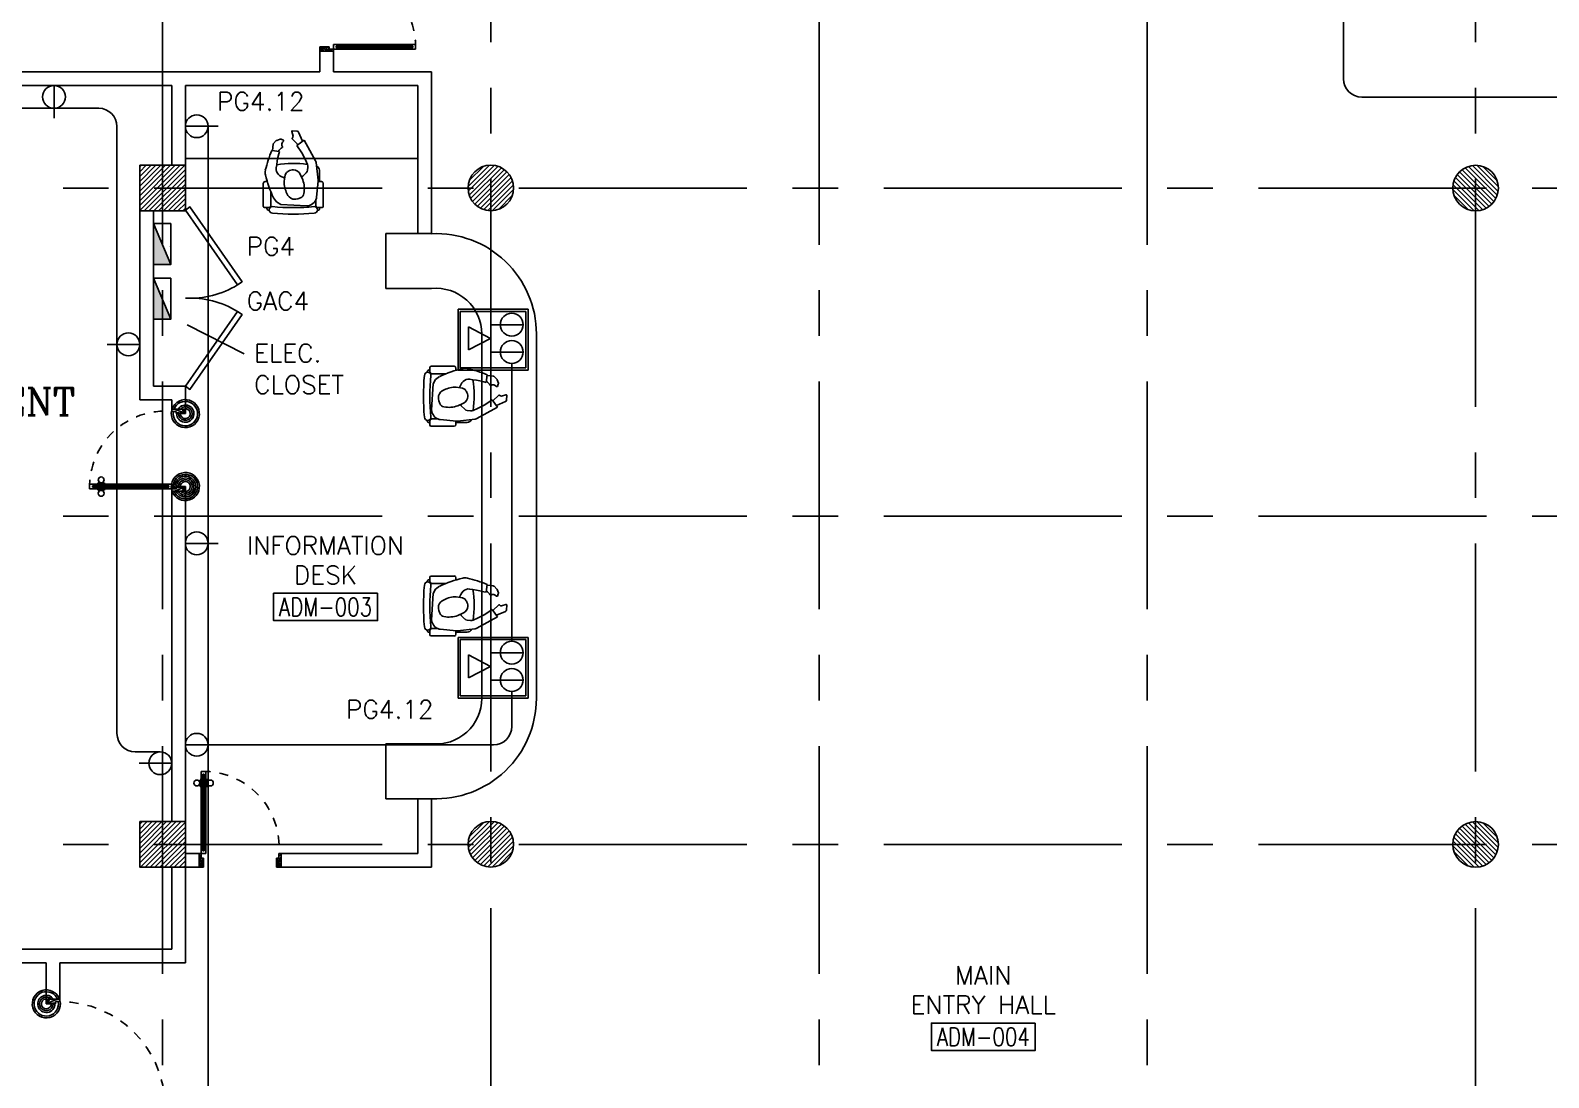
# Model space of a CAD drawing. Extents: x -0.4 to 91.7, y -13.2 to 78.1.
# Drawn here: x 58.99 to 75.64, y 10.39 to 21.88 of the extents above; entities that cross this region are included whole.
import ezdxf
from ezdxf.enums import TextEntityAlignment as Align

# ---------------------------------------------------------------- set-up
doc = ezdxf.new("R2010")
doc.units = 0
doc.header["$MEASUREMENT"] = 0
doc.linetypes.add('CENTERX2', pattern=[4, 2.5, -0.5, 0.5, -0.5])
doc.linetypes.add('HIDDEN', pattern=[0.375, 0.25, -0.125])
doc.layers.get('0').update_dxf_attribs({"color": 11, "linetype": 'CONTINUOUS'})
for name, color, linetype in [('AXES', 11, 'CENTERX2'), ('COL', 11, 'CONTINUOUS'), ('COUNTER', 11, 'CONTINUOUS'), ('DOOR', 11, 'CONTINUOUS'), ('E-CLINE', 4, 'CONTINUOUS'), ('E-HLINE', 4, 'HIDDEN'), ('E-PANELBX', 3, 'CONTINUOUS'), ('E-SOCKETS', 4, 'CONTINUOUS'), ('E-WI', 6, 'CONTINUOUS'), ('HAT', 11, 'CONTINUOUS'), ('NON-MEDICAL', 11, 'CONTINUOUS'), ('RM-BOX', 11, 'CONTINUOUS'), ('RM-NAME', 11, 'CONTINUOUS'), ('RM-NO', 11, 'CONTINUOUS'), ('SUNI-FUR', 11, 'CONTINUOUS'), ('WALL', 11, 'CONTINUOUS')]:
    doc.layers.add(name, color=color, linetype=linetype)
doc.styles.add('ROMANC', font='romanc', dxfattribs={"height": 0.1})
doc.styles.add('ROMANS', font='ROMANS.shx', dxfattribs={"width": 0.6})

# ---------------------------------------------------------------- blocks, each defined once
blk = doc.blocks.new('RM1')
at = {"layer": 'RM-BOX'}
blk.add_lwpolyline([(570, -200), (-570, -200), (-570, -500), (570, -500)], close=True, dxfattribs=at)
at = {"layer": 'RM-NAME', "style": 'ROMANS'}
for tag, p in [('ROOMNAME1', (0, 324)), ('ROOMNAME2', (0, 0))]:
    blk.add_attdef(tag, text='', height=200, dxfattribs=at).set_placement(p, align=Align.MIDDLE)
at = {"layer": 'RM-NO', "style": 'ROMANS', "width": 0.8}
blk.add_attdef('ROOMNO', text='', height=200, dxfattribs=at).set_placement((0, -350), align=Align.MIDDLE)
blk = doc.blocks.new('DOOR100')
at = {"layer": 'DOOR', "color": 7, "linetype": 'ByBlock'}
for p, q in [((-91, 1205), (-91, 1140)), ((-82, 1205), (-91, 1205)), ((-82, 1128), (-82, 1218)), ((-75, 1218), (-82, 1218)), ((-82, 1205), (-82, 1140)), ((-75, 1250), (-75, 1300)), ((-75, 1300), (-25, 1300)), ((-25, 1300), (-75, 1300)), ((-58, 1250), (-75, 1250)), ((-58, 1250), (-58, 1270)), ((-42, 1270), (-58, 1270)), ((-42, 1250), (-42, 1270)), ((-25, 1250), (-42, 1250)), ((-25, 1250), (-25, 1300)), ((-25, 1218), (-18, 1218)), ((-18, 1128), (-18, 1218)), ((-18, 1205), (-18, 1140)), ((-18, 1205), (-9, 1205)), ((-9, 1205), (-9, 1140)), ((-82, 1140), (-91, 1140)), ((-75, 1128), (-82, 1128)), ((-25, 1128), (-18, 1128)), ((-18, 1140), (-9, 1140)), ((-75, 200), (-58, 200)), ((-75, 150), (-75, 200)), ((-58, 200), (-58, 180)), ((-58, 180), (-42, 180)), ((-42, 200), (-25, 200)), ((-42, 180), (-42, 200)), ((-25, 200), (-25, 150)), ((-1200, 0), (-1200, 150)), ((-1200, 150), (-1175, 150)), ((-1200, 150), (-1200, 0)), ((-1150, 0), (-1200, 114)), ((-1150, 0), (-1200, 40)), ((-1150, 0), (-1200, 0)), ((-1175, 150), (-1175, 100)), ((-1175, 100), (-1150, 100)), ((-1150, 0), (-1163, 100)), ((-1150, 100), (-1150, 0)), ((-75, 150), (-25, 150)), ((-50, 0), (0, 114)), ((-50, 100), (-50, 0)), ((-50, 0), (-37, 100)), ((-25, 100), (-50, 100)), ((-50, 0), (0, 40)), ((-50, 0), (0, 0)), ((0, 150), (-25, 150)), ((-25, 150), (-25, 100)), ((0, 0), (0, 150)), ((0, 150), (0, 0))]:
    blk.add_line(p, q, dxfattribs=at)
at = {"layer": 'DOOR', "linetype": 'ByBlock'}
for p, q in [((-75, 1250), (-75, 200)), ((-58, 200), (-58, 1250)), ((-42, 200), (-42, 1250)), ((-25, 200), (-25, 1250))]:
    blk.add_line(p, q, dxfattribs=at)
at = {"layer": 'DOOR', "color": 7, "linetype": 'ByBlock'}
for centre in [(-124, 1173), (24, 1173)]:
    blk.add_circle(centre, 32.4, dxfattribs=at)
at = {"layer": 'DOOR', "linetype": 'HIDDEN', "ltscale": 0.5}
blk.add_arc((-25, 150), 1150, 90, 180, dxfattribs=at)
at = {"layer": 'DOOR', "color": 7, "linetype": 'ByBlock'}
for centre, radius, start, end in [((-1150, 0), 154, 103.7142, 108.8947), ((-1150, 0), 134, 100.72, 111.8402), ((-1150, 0), 94.4, 90, 121.9818), ((-1150, 0), 74.4, 90, 132.2236), ((-1150, 0), 54.4, 90, 156.7926), ((-1150, 0), 34.4, 90, 180), ((-1150, 0), 14.4, 90, 180), ((-50, 0), 94.4, 58.0182, 90), ((-50, 0), 74.4, 47.7764, 90), ((-50, 0), 54.4, 23.2074, 90), ((-50, 0), 34.4, 0, 90), ((-50, 0), 14.4, 0, 90), ((-50, 0), 134, 68.1598, 79.28), ((-50, 0), 114, 64.0838, 77.3774), ((-50, 0), 154, 71.1053, 76.2858)]:
    blk.add_arc(centre, radius, start, end, dxfattribs=at)
blk = doc.blocks.new('A$C49F1192B')
at = {"layer": 'DOOR', "color": 0, "linetype": 'ByBlock', "xscale": -1, "rotation": 270}
blk.add_blockref('DOOR100', (0, 1200), dxfattribs=at)
blk = doc.blocks.new('*X82')
at = {"color": 0}
for p, q in [((73379, 17907), (73834, 18361)), ((73379, 17960), (73780, 18361)), ((73379, 18013), (73727, 18361)), ((73379, 18066), (73674, 18361)), ((73379, 18119), (73621, 18361)), ((73379, 18172), (73568, 18361)), ((73379, 18225), (73515, 18361)), ((73379, 18278), (73462, 18361)), ((73379, 18331), (73409, 18361)), ((73387, 17861), (73879, 18354)), ((73440, 17861), (73879, 18301)), ((73493, 17861), (73879, 18248)), ((73546, 17861), (73879, 18195)), ((73599, 17861), (73879, 18142)), ((73652, 17861), (73879, 18088)), ((73705, 17861), (73879, 18035)), ((73758, 17861), (73879, 17982)), ((73811, 17861), (73879, 17929)), ((73864, 17861), (73879, 17876))]:
    blk.add_line(p, q, dxfattribs=at)
blk = doc.blocks.new('COL50')
at = {"layer": 'COL'}
blk.add_lwpolyline([(-250, 250), (-250, -250), (250, -250), (250, 250)], close=True, dxfattribs=at)
blk = doc.blocks.new('*X81')
at = {"color": 0}
for p, q in [((73379, 25066), (73874, 25561)), ((73379, 25119), (73821, 25561)), ((73379, 25172), (73768, 25561)), ((73379, 25225), (73715, 25561)), ((73379, 25278), (73662, 25561)), ((73379, 25331), (73609, 25561)), ((73379, 25384), (73556, 25561)), ((73379, 25437), (73503, 25561)), ((73379, 25490), (73450, 25561)), ((73379, 25543), (73397, 25561)), ((73427, 25061), (73879, 25513)), ((73480, 25061), (73879, 25460)), ((73533, 25061), (73879, 25407)), ((73586, 25061), (73879, 25354)), ((73639, 25061), (73879, 25301)), ((73692, 25061), (73879, 25248)), ((73745, 25061), (73879, 25195)), ((73798, 25061), (73879, 25142)), ((73851, 25061), (73879, 25089))]:
    blk.add_line(p, q, dxfattribs=at)
blk = doc.blocks.new('A$C272A55A0')
at = {"layer": 'DOOR', "color": 0, "linetype": 'ByBlock'}
for p, q in [((0, 900), (0, 1050)), ((50, 1050), (0, 1050)), ((50, 950), (50, 1050)), ((1750, 950), (1750, 1050)), ((1750, 1050), (1800, 1050)), ((1800, 1050), (1800, 900)), ((0, 900), (25, 900)), ((25, 950), (50, 950)), ((25, 900), (25, 950)), ((75, 900), (25, 900)), ((25, 850), (25, 900)), ((42, 850), (25, 850)), ((58, 870), (42, 870)), ((42, 870), (42, 850)), ((58, 850), (58, 870)), ((75, 850), (58, 850)), ((75, 900), (75, 850)), ((1725, 900), (1775, 900)), ((1725, 900), (1725, 850)), ((1725, 850), (1742, 850)), ((1742, 870), (1758, 870)), ((1742, 850), (1742, 870)), ((1775, 950), (1750, 950)), ((1758, 870), (1758, 850)), ((1758, 850), (1775, 850)), ((1775, 900), (1775, 950)), ((1800, 900), (1775, 900)), ((1775, 850), (1775, 900)), ((1725, 173), (1718, 173)), ((1718, 173), (1718, 83)), ((1775, 173), (1782, 173)), ((1782, 173), (1782, 83)), ((25, 50), (42, 50)), ((25, 50), (25, 0)), ((25, 0), (75, 0)), ((75, 0), (25, 0)), ((42, 50), (42, 30)), ((42, 30), (58, 30)), ((58, 50), (75, 50)), ((58, 50), (58, 30)), ((75, 50), (75, 0)), ((1718, 160), (1709, 160)), ((1709, 95), (1709, 160)), ((1718, 95), (1709, 95)), ((1718, 95), (1718, 160)), ((1725, 83), (1718, 83)), ((1742, 50), (1725, 50)), ((1725, 50), (1725, 0)), ((1775, 0), (1725, 0)), ((1725, 0), (1775, 0)), ((1742, 50), (1742, 30)), ((1758, 30), (1742, 30)), ((1775, 50), (1758, 50)), ((1758, 50), (1758, 30)), ((1775, 83), (1782, 83)), ((1775, 50), (1775, 0)), ((1782, 160), (1791, 160)), ((1782, 95), (1782, 160)), ((1782, 95), (1791, 95)), ((1791, 95), (1791, 160))]:
    blk.add_line(p, q, dxfattribs=at)
at = {"layer": 'DOOR', "color": 9, "linetype": 'ByBlock'}
for p, q in [((50, 1050), (0, 1010)), ((50, 1050), (0, 937)), ((50, 1050), (37, 950)), ((1750, 1050), (1800, 1010)), ((1750, 1050), (1800, 937)), ((1750, 1050), (1763, 950))]:
    blk.add_line(p, q, dxfattribs=at)
at = {"layer": 'DOOR', "linetype": 'ByBlock'}
for p, q in [((25, 850), (25, 50)), ((42, 850), (42, 50)), ((58, 850), (58, 50)), ((75, 50), (75, 850)), ((1725, 50), (1725, 850)), ((1742, 850), (1742, 50)), ((1758, 850), (1758, 50)), ((1775, 850), (1775, 50))]:
    blk.add_line(p, q, dxfattribs=at)
at = {"layer": 'DOOR', "color": 0, "linetype": 'ByBlock'}
for centre in [(1676, 128), (1824, 128)]:
    blk.add_circle(centre, 32.4, dxfattribs=at)
at = {"layer": 'DOOR', "color": 9, "linetype": 'ByBlock'}
for centre, radius, start, end in [((50, 1050), 54.4, 203.2074, 270), ((50, 1050), 34.4, 180, 270), ((50, 1050), 14.4, 180, 270), ((1750, 1050), 14.4, 270, 0), ((1750, 1050), 34.4, 270, 0), ((1750, 1050), 54.4, 270, 336.7926), ((50, 1050), 74.4, 227.7764, 270), ((50, 1050), 94.4, 238.0182, 270), ((50, 1050), 114, 244.0838, 257.3774), ((50, 1050), 134, 248.1598, 259.28), ((50, 1050), 154, 251.1053, 256.2858), ((1750, 1050), 74.4, 270, 312.2236), ((1750, 1050), 94.4, 270, 301.9818), ((1750, 1050), 114, 282.6226, 295.9162), ((1750, 1050), 134, 280.72, 291.8402), ((1750, 1050), 154, 283.7142, 288.8947)]:
    blk.add_arc(centre, radius, start, end, dxfattribs=at)
at = {"layer": 'DOOR', "linetype": 'HIDDEN', "ltscale": 0.5}
for centre, start, end in [((50, 851), 268.3174, 3.2965), ((1750, 851), 176.7035, 271.6826)]:
    blk.add_arc(centre, 851, start, end, dxfattribs=at)
at = {"layer": 'WALL', "linetype": 'ByBlock'}
blk.add_line((1800, 900), (1800, 1050), dxfattribs=at)
blk = doc.blocks.new('DOOR90')
at = {"layer": 'DOOR', "color": 7, "linetype": 'ByBlock'}
for p, q in [((-150, 0), (0, 0)), ((-150, 0), (-150, -25)), ((0, -50), (-114, 0)), ((0, -50), (-40, 0)), ((0, -50), (0, 0)), ((-1000, -25), (-1050, -25)), ((-1050, -75), (-1050, -25)), ((-1050, -25), (-1050, -75)), ((-1000, -75), (-1050, -75)), ((-1000, -42), (-1020, -42)), ((-1020, -42), (-1020, -58)), ((-1000, -58), (-1020, -58)), ((-1000, -25), (-1000, -42)), ((-1000, -58), (-1000, -75)), ((-878, -18), (-968, -18)), ((-968, -25), (-968, -18)), ((-968, -75), (-968, -82)), ((-878, -82), (-968, -82)), ((-955, -9), (-890, -9)), ((-955, -18), (-955, -9)), ((-955, -18), (-890, -18)), ((-955, -82), (-890, -82)), ((-955, -82), (-955, -91)), ((-955, -91), (-890, -91)), ((-890, -18), (-890, -9)), ((-890, -82), (-890, -91)), ((-878, -25), (-878, -18)), ((-878, -75), (-878, -82)), ((-200, -25), (-150, -25)), ((-200, -42), (-200, -25)), ((-180, -42), (-200, -42)), ((-200, -58), (-180, -58)), ((-200, -75), (-200, -58)), ((-150, -75), (-200, -75)), ((-180, -58), (-180, -42)), ((-150, -25), (-100, -25)), ((-150, -75), (-150, -25)), ((-100, -25), (-100, -50)), ((0, -50), (-100, -37)), ((-100, -50), (0, -50)), ((-150, -875), (-100, -875)), ((-150, -900), (-150, -875)), ((-150, -900), (0, -900)), ((0, -900), (-150, -900)), ((0, -850), (-114, -900)), ((-100, -875), (-100, -850)), ((0, -850), (-100, -863)), ((-100, -850), (0, -850)), ((0, -850), (-40, -900)), ((0, -850), (0, -900))]:
    blk.add_line(p, q, dxfattribs=at)
at = {"layer": 'DOOR', "linetype": 'ByBlock'}
for p, q in [((-200, -25), (-1000, -25)), ((-200, -42), (-1000, -42)), ((-200, -58), (-1000, -58)), ((-1000, -75), (-200, -75))]:
    blk.add_line(p, q, dxfattribs=at)
at = {"layer": 'DOOR', "color": 7, "linetype": 'ByBlock'}
for centre in [(-923, 24), (-923, -124)]:
    blk.add_circle(centre, 32.4, dxfattribs=at)
for centre, radius, start, end in [((0, -50), 154, 161.1053, 166.2858), ((0, -50), 94.4, 148.0182, 180), ((0, -50), 134, 158.1598, 169.28), ((0, -50), 114, 154.0838, 167.3774), ((0, -50), 74.4, 137.7764, 180), ((0, -50), 54.4, 113.2074, 180), ((0, -50), 34.4, 90, 180), ((0, -50), 14.4, 90, 180), ((0, -850), 154, 193.7142, 198.8947), ((0, -850), 134, 190.72, 201.8402), ((0, -850), 94.4, 180, 211.9818), ((0, -850), 74.4, 180, 222.2236), ((0, -850), 54.4, 180, 246.7926), ((0, -850), 34.4, 180, 270), ((0, -850), 14.4, 180, 270)]:
    blk.add_arc(centre, radius, start, end, dxfattribs=at)
at = {"layer": 'DOOR', "linetype": 'HIDDEN', "ltscale": 0.5}
blk.add_arc((-222, -50), 828, 178.2701, 275.003, dxfattribs=at)
blk = doc.blocks.new('A$C7D0B43B4')
at = {"layer": 'NON-MEDICAL'}
for p, q in [((0.043, 0.597), (0.043, 0.593)), ((0.071, 0.618), (0.063, 0.618)), ((0.071, 0.644), (0.071, 0.597)), ((0.336, 0.658), (0.085, 0.658)), ((0.251, 0.577), (0.091, 0.577)), ((0.134, 0.512), (0.106, 0.467)), ((0.178, 0.547), (0.134, 0.512)), ((0.357, 0.638), (0.357, 0.614)), ((0.507, 0.515), (0.509, 0.515)), ((0.509, 0.515), (0.541, 0.511)), ((0.541, 0.511), (0.583, 0.504)), ((0.583, 0.504), (0.62, 0.497)), ((0.688, 0.48), (0.699, 0.565)), ((0.106, 0.467), (0.09, 0.179)), ((0.397, 0.425), (0.41, 0.455)), ((0.41, 0.455), (0.42, 0.475)), ((0.42, 0.475), (0.436, 0.491)), ((0.62, 0.497), (0.663, 0.486)), ((0.663, 0.486), (0.688, 0.48)), ((0.415, 0.223), (0.409, 0.24)), ((0.454, 0.186), (0.415, 0.223)), ((0.517, 0.169), (0.481, 0.174)), ((0.594, 0.195), (0.545, 0.173)), ((0.586, 0.085), (0.813, 0.209)), ((0.673, 0.236), (0.594, 0.195)), ((0.754, 0.29), (0.673, 0.236)), ((0.813, 0.209), (0.754, 0.29)), ((0.043, 0.065), (0.043, 0.061)), ((0.071, 0.04), (0.063, 0.04)), ((0.071, 0.061), (0.071, 0.014)), ((0.159, 0.081), (0.091, 0.081)), ((0.174, 0.076), (0.185, 0.075)), ((0.185, 0.075), (0.363, 0.056)), ((0.357, 0.057), (0.357, 0.02)), ((0.481, 0.042), (0.357, 0.042)), ((0.374, 0.056), (0.568, 0.079)), ((0.336, 0), (0.085, 0))]:
    blk.add_line(p, q, dxfattribs=at)
for points in [[(0.698, 0.558), (0.766, 0.55, -0.166504), (0.775, 0.545), (0.806, 0.515, -0.116666), (0.809, 0.509), (0.822, 0.473, -0.181583), (0.821, 0.462), (0.811, 0.438, -0.566275), (0.802, 0.437, 0.372711), (0.738, 0.448, -0.458371), (0.731, 0.45, 0.210622), (0.689, 0.49)], [(0.36, 0.43, 0.128062), (0.226, 0.398, 0.215717), (0.165, 0.334), (0.165, 0.302), (0.169, 0.28), (0.179, 0.25, 0.242433), (0.225, 0.213, 0.136513), (0.377, 0.225), (0.439, 0.254, 0.297129), (0.486, 0.326, 0.138986), (0.471, 0.383, 0.105167), (0.45, 0.408), (0.43, 0.418), (0.406, 0.423), (0.36, 0.429)], [(0.763, 0.278), (0.827, 0.34, -0.445833), (0.835, 0.34), (0.837, 0.338, 0.30427), (0.855, 0.332), (0.905, 0.346, -0.509983), (0.913, 0.341), (0.911, 0.285, -0.292523), (0.9, 0.27), (0.8, 0.228)]]:
    blk.add_lwpolyline(points, format="xyb", dxfattribs=at)
for centre, radius, start, end in [((2.366, 0.329), 2.366, 174.4479, 185.5521), ((0.047, 0.558), 0.0356, 0, 180), ((0.063, 0.597), 0.0208, 90, 180), ((0.085, 0.644), 0.0138, 90, 180), ((0.091, 0.597), 0.0201, 180, 270), ((2.367, 0.329), 2.296, 174.2765, 185.7235), ((0.813, -0.863), 1.546, 104.2923, 114.2344), ((0.336, 0.638), 0.0203, 0, 90), ((0.456, 0.537), 0.101, 75.057, 104.2923), ((0.494, 0.435), 0.081, 81.0713, 136.3762), ((-0.092, -1.518), 2.229, 69.1975, 75.057), ((-0.526, 0.329), 1.083, 351.724, 9.6686), ((0.202, 0.184), 0.112, 182.6749, 255.2934), ((0.488, 0.224), 0.0506, 227.3813, 262.245), ((0.524, 0.219), 0.0506, 262.245, 294.4377), ((0.047, 0.1), 0.0356, 180, 0), ((0.063, 0.061), 0.0208, 180, 270), ((0.091, 0.061), 0.0201, 90, 180), ((0.085, 0.014), 0.0138, 180, 270), ((0.336, 0.02), 0.0203, 270, 0), ((0.368, 0.107), 0.0506, 264.13, 276.5666), ((0.481, 0.092), 0.0498, 270, 338.5912), ((0.562, 0.129), 0.0506, 276.5666, 298.8411)]:
    blk.add_arc(centre, radius, start, end, dxfattribs=at)
blk = doc.blocks.new('E-PBX')
at = {"layer": 'E-PANELBX'}
h = blk.add_hatch(color=256, dxfattribs=at)
h.paths.add_polyline_path([(34, 190), (-225, 190), (34, 81)])
h.paths.add_polyline_path([(225, 190), (34, 190), (34, 81), (225, 0)])
blk.add_line((225, 0), (-225, 190), dxfattribs=at)
blk.add_lwpolyline([(-225, 190), (225, 190), (225, 0), (-225, 0)], close=True, dxfattribs=at)

msp = doc.modelspace()

# ---------------------------------------------------------------- hatches: boundary and pattern name
at = {"layer": 'HAT'}
h = msp.add_hatch(dxfattribs=at)
h.set_pattern_fill('ANSI31', color=256, scale=0.3, style=0)
h.set_pattern_definition([(45, (2.80115, -23.483337), (-0.026516504, 0.026516504), [])])
h.paths.add_polyline_path([(63.7914, 20.1511), (64.0414, 20.1511), (64.0414, 20.4011, 0.4142136)])
h.paths.add_polyline_path([(64.0414, 20.4011), (64.0414, 20.1511), (64.2914, 20.1511, 0.4142136)])
h.paths.add_polyline_path([(64.2914, 20.1511), (64.0414, 20.1511), (64.0414, 19.9011, 0.4142136)])
h.paths.add_polyline_path([(64.0414, 20.1511), (63.7914, 20.1511, 0.4142136), (64.0414, 19.9011)])
h = msp.add_hatch(dxfattribs=at)
h.set_pattern_fill('ANSI31', color=256, scale=0.3, style=0)
h.set_pattern_definition([(135, (136.082848, -23.484444), (0.026516504, 0.026516504), [])])
h.paths.add_polyline_path([(75.0926, 20.15), (74.8426, 20.15), (74.8426, 20.4, -0.4142136)])
h.paths.add_polyline_path([(74.8426, 20.4), (74.8426, 20.15), (74.5926, 20.15, -0.4142136)])
h.paths.add_polyline_path([(74.5926, 20.15), (74.8426, 20.15), (74.8426, 19.9, -0.4142136)])
h.paths.add_polyline_path([(74.8426, 20.15), (75.0926, 20.15, -0.4142136), (74.8426, 19.9)])
h = msp.add_hatch(dxfattribs=at)
h.set_pattern_fill('ANSI31', color=256, scale=0.3, style=0)
h.set_pattern_definition([(45, (2.80115, -30.683337), (-0.026516504, 0.026516504), [])])
h.paths.add_polyline_path([(63.7914, 12.9511), (64.0414, 12.9511), (64.0414, 13.2011, 0.4142136)])
h.paths.add_polyline_path([(64.0414, 13.2011), (64.0414, 12.9511), (64.2914, 12.9511, 0.4142136)])
h.paths.add_polyline_path([(64.2914, 12.9511), (64.0414, 12.9511), (64.0414, 12.7011, 0.4142136)])
h.paths.add_polyline_path([(64.0414, 12.9511), (63.7914, 12.9511, 0.4142136), (64.0414, 12.7011)])
h = msp.add_hatch(dxfattribs=at)
h.set_pattern_fill('ANSI31', color=256, scale=0.3, style=0)
h.set_pattern_definition([(135, (136.082848, -30.684444), (0.026516504, 0.026516504), [])])
h.paths.add_polyline_path([(75.0926, 12.95), (74.8426, 12.95), (74.8426, 13.2, -0.4142136)])
h.paths.add_polyline_path([(74.8426, 13.2), (74.8426, 12.95), (74.5926, 12.95, -0.4142136)])
h.paths.add_polyline_path([(74.5926, 12.95), (74.8426, 12.95), (74.8426, 12.7, -0.4142136)])
h.paths.add_polyline_path([(74.8426, 12.95), (75.0926, 12.95, -0.4142136), (74.8426, 12.7)])

# ---------------------------------------------------------------- linework, layer by layer
at = {"layer": 'AXES'}
for p, q in [((60.4414, -12.4715), (60.4414, 77.3632)), ((67.6414, -12.4715), (67.6414, 77.3632)), ((71.2414, -12.4715), (71.2414, 77.3632)), ((74.8414, 5.75), (74.8414, 64.57)), ((64.0414, 5.75), (64.0414, 64.32)), ((0.35, 20.15), (69.4414, 20.15)), ((90.9611, 20.15), (69.4414, 20.15)), ((0.35, 16.55), (69.4414, 16.55)), ((90.9611, 16.55), (69.4414, 16.55)), ((0.35, 12.95), (69.4414, 12.95)), ((90.9611, 12.95), (69.4414, 12.95))]:
    msp.add_line(p, q, dxfattribs=at)
at = {"layer": 'COUNTER'}
for p, q in [((60.6914, 20.475), (63.2414, 20.475)), ((62.8914, 19.65), (62.8914, 19.0475)), ((62.8914, 19.65), (63.2414, 19.65)), ((63.3914, 19.0475), (62.8914, 19.0475)), ((63.9414, 14.5511), (63.9414, 18.55)), ((63.9414, 15.5875), (63.9414, 18.5375)), ((64.5414, 14.5511), (64.5414, 18.55)), ((64.5414, 15.5875), (64.5414, 18.5375)), ((62.8914, 13.4511), (62.8914, 14.0536)), ((63.3914, 14.0536), (62.8914, 14.0536)), ((62.8914, 13.4511), (63.2414, 13.4511))]:
    msp.add_line(p, q, dxfattribs=at)
for centre, radius, start, end in [((63.4414, 18.55), 1.1, 0, 92.60525), ((63.4414, 18.55), 0.5, 0, 95.73917), ((63.4414, 14.5511), 0.5, 264.26083, 0), ((63.4396, 14.5519), 1.1018, 267.49483, 359.95911)]:
    msp.add_arc(centre, radius, start, end, dxfattribs=at)
at = {"layer": 'E-CLINE'}
for p, q in [((73.3934, 24.705), (73.3934, 21.3482)), ((78.0664, 21.1482), (73.5934, 21.1482)), ((59.7414, 21.025), (58.1423, 21.025)), ((59.9414, 14.1645), (59.9414, 20.825)), ((60.9414, 9.1464), (60.9414, 20.8278)), ((64.2711, 15.1775), (64.2711, 18.2262)), ((64.2711, 14.6277), (64.2711, 14.242)), ((60.9414, 14.042), (64.0711, 14.042)), ((60.4164, 13.9645), (60.1414, 13.9645))]:
    msp.add_line(p, q, dxfattribs=at)
for centre, start, end in [((73.5934, 21.3482), 180, 270), ((59.7414, 20.825), 0, 90), ((60.1414, 14.1645), 180, 270), ((64.0711, 14.242), 270, 0)]:
    msp.add_arc(centre, 0.2, start, end, dxfattribs=at)
at = {"layer": 'E-SOCKETS'}
for p, q in [((59.251, 21.275), (59.251, 20.9167)), ((60.6914, 20.8278), (61.0498, 20.8278)), ((63.682, 18.8193), (63.682, 18.152)), ((64.4516, 18.8193), (63.682, 18.8193)), ((64.4516, 18.152), (64.4516, 18.8193)), ((64.3961, 18.651), (64.0377, 18.651)), ((64.0381, 18.5007), (63.796, 18.6269)), ((63.796, 18.6269), (63.796, 18.3744)), ((63.796, 18.3744), (64.0381, 18.5007)), ((60.1914, 18.4347), (59.8331, 18.4347)), ((64.3961, 18.3512), (64.0377, 18.3512)), ((63.682, 18.152), (64.4516, 18.152)), ((60.6914, 16.2522), (61.0498, 16.2522)), ((63.682, 15.2208), (63.682, 14.5535)), ((64.4516, 15.2208), (63.682, 15.2208)), ((64.4516, 14.5535), (64.4516, 15.2208)), ((64.0381, 14.9022), (63.796, 15.0284)), ((63.796, 15.0284), (63.796, 14.7759)), ((64.3961, 15.0525), (64.0377, 15.0525)), ((63.796, 14.7759), (64.0381, 14.9022)), ((64.3961, 14.7527), (64.0377, 14.7527)), ((63.682, 14.5535), (64.4516, 14.5535)), ((60.6914, 14.0426), (61.0498, 14.0426)), ((60.5414, 13.8395), (60.1831, 13.8395))]:
    msp.add_line(p, q, dxfattribs=at)
at = {"layer": 'E-SOCKETS', "color": 8}
for p, q in [((63.707, 18.7943), (63.707, 18.177)), ((64.4266, 18.7943), (63.707, 18.7943)), ((64.4266, 18.177), (64.4266, 18.7943)), ((63.707, 18.177), (64.4266, 18.177)), ((63.707, 15.1958), (63.707, 14.5785)), ((64.4266, 15.1958), (63.707, 15.1958)), ((64.4266, 14.5785), (64.4266, 15.1958)), ((63.707, 14.5785), (64.4266, 14.5785))]:
    msp.add_line(p, q, dxfattribs=at)
at = {"layer": 'E-SOCKETS'}
for centre in [(59.251, 21.15), (60.8164, 20.8278), (64.2711, 18.651), (60.0664, 18.4347), (64.2711, 18.3512), (60.8164, 16.2522), (64.2711, 15.0525), (64.2711, 14.7527), (60.8164, 14.0426), (60.4164, 13.8395)]:
    msp.add_circle(centre, 0.125, dxfattribs=at)
at = {"layer": 'E-WI', "color": 4}
for points in [[(60.5267, 19.5114, 0, 0.1162, 0), (60.7588, 19.5213, 0, 0, 0), (60.8303, 19.5252, 0, 0, 0), (61.2328, 19.5271, 0, 0, 0)], [(60.5267, 18.9114, 0, 0.1162, 0), (60.7588, 18.9213, 0, 0, 0), (60.8303, 18.9252, 0, 0, 0), (61.2328, 18.9271, 0, 0, 0)]]:
    msp.add_lwpolyline(points, format="xyseb", dxfattribs=at)
at = {"layer": 'HAT'}
msp.add_line((60.7117, 18.6485), (61.3357, 18.3295), dxfattribs=at)
at = {"layer": 'WALL'}
for p, q in [((62.1664, 21.65), (62.1664, 21.425)), ((62.3164, 21.65), (62.1664, 21.65)), ((62.3164, 21.65), (62.3164, 21.425)), ((53.2414, 21.425), (62.1664, 21.425)), ((62.3164, 21.425), (63.3914, 21.425)), ((63.3914, 21.425), (63.3914, 19.65)), ((53.3914, 21.275), (60.5414, 21.275)), ((60.5414, 20.4), (60.5414, 21.275)), ((60.6914, 21.275), (63.2414, 21.275)), ((60.6914, 20.15), (60.6914, 21.275)), ((63.2414, 21.275), (63.2414, 19.65)), ((60.1914, 17.825), (60.1914, 19.9)), ((60.3414, 17.975), (60.3414, 19.896)), ((63.2414, 19.65), (63.3914, 19.65)), ((60.5414, 17.825), (60.1914, 17.825)), ((60.6914, 17.975), (60.3414, 17.975)), ((60.5414, 17.725), (60.5414, 17.825)), ((60.6914, 17.725), (60.6914, 17.975)), ((60.5414, 17.725), (60.6914, 17.725)), ((60.5414, 13.2), (60.5414, 16.825)), ((60.5414, 16.825), (60.6914, 16.825)), ((60.6914, 13.2), (60.6914, 16.825)), ((63.2414, 13.4511), (63.3914, 13.4511)), ((63.2414, 13.4511), (63.2414, 12.85)), ((63.3914, 13.4511), (63.3914, 12.7)), ((60.6914, 12.85), (60.8414, 12.85)), ((60.8414, 12.7), (60.8414, 12.85)), ((61.7414, 12.7), (61.7414, 12.85)), ((61.7414, 12.85), (63.2414, 12.85)), ((60.5414, 11.8), (60.5414, 12.7)), ((60.6914, 11.65), (60.6914, 12.7)), ((60.6914, 12.7), (60.8414, 12.7)), ((61.7414, 12.7), (63.3914, 12.7)), ((60.5414, 11.8), (58.1664, 11.8)), ((59.1664, 11.65), (58.1664, 11.65)), ((59.1664, 11.25), (59.1664, 11.65)), ((60.6914, 11.65), (59.3164, 11.65)), ((59.3164, 11.25), (59.3164, 11.65)), ((59.3164, 11.25), (59.1664, 11.25))]:
    msp.add_line(p, q, dxfattribs=at)
for points in [[(60.6914, 19.9083), (60.7416, 19.9432), (61.3139, 19.122), (61.2637, 19.087)], [(60.6914, 17.975), (60.7416, 17.94), (61.3139, 18.7613), (61.2637, 18.7963)]]:
    msp.add_lwpolyline(points, close=True, dxfattribs=at)
for centre in [(64.0414, 20.1511), (74.8426, 20.15), (64.0414, 12.9511), (74.8426, 12.95)]:
    msp.add_circle(centre, 0.25, dxfattribs=at)
for centre, start, end in [((60.7416, 19.9432), 267.13243, 301.37409), ((60.7416, 17.94), 58.62591, 92.86757)]:
    msp.add_arc(centre, 1.0029, start, end, dxfattribs=at)

# ---------------------------------------------------------------- block references
at = {"layer": 'COL', "xscale": 0.001000000047497451, "yscale": 0.0009999999892897904, "zscale": 0.001}
for p in [(60.4414, 20.15), (60.4414, 12.95)]:
    msp.add_blockref('COL50', p, dxfattribs=at)
at = {"layer": 'DOOR', "color": 0, "yscale": 0.0009999999892897904, "zscale": 0.001}
for name, p, xscale, rotation in [('A$C272A55A0', (63.2168, 21.65), 0.0009999999892897904, 90), ('DOOR90', (60.8414, 12.7), -0.0009999999892897904, 90), ('A$C49F1192B', (59.1664, 11.25), -0.001000000047497451, 180)]:
    msp.add_blockref(name, p, dxfattribs=dict(at, xscale=xscale, rotation=rotation))
at = {"layer": 'DOOR', "xscale": -0.001000000047497451, "yscale": 0.0009999999892897904, "zscale": 0.001, "rotation": 180}
msp.add_blockref('DOOR90', (60.6914, 16.825), dxfattribs=at)
at = {"layer": 'E-PANELBX', "xscale": -0.0009999999892897904, "yscale": 0.0009999999892897904, "zscale": 0.001, "rotation": 90}
for p in [(60.5314, 19.5355), (60.5314, 18.9355)]:
    msp.add_blockref('E-PBX', p, dxfattribs=at)
at = {"layer": 'HAT', "xscale": 0.001000000047497451, "yscale": 0.0009999999892897904, "zscale": 0.001}
for name in ['*X81', '*X82']:
    msp.add_blockref(name, (-13.1878, -5.161), dxfattribs=at)
for p, values in [((62.2292, 15.904), {'ROOMNO': 'ADM-003', 'ROOMNAME2': 'DESK', 'ROOMNAME1': 'INFORMATION'}), ((69.4431, 11.189), {'ROOMNO': 'ADM-004', 'ROOMNAME2': 'ENTRY HALL', 'ROOMNAME1': 'MAIN'})]:
    msp.add_blockref('RM1', p, dxfattribs=at).add_auto_attribs(values)
at = {"layer": 'SUNI-FUR', "rotation": 90}
msp.add_blockref('A$C7D0B43B4', (62.204, 19.8636), dxfattribs=at)
at = {"layer": 'SUNI-FUR'}
for p in [(63.3023, 17.5364), (63.3023, 15.2358)]:
    msp.add_blockref('A$C7D0B43B4', p, dxfattribs=at)

# ---------------------------------------------------------------- texts
at = {"layer": 'E-HLINE', "color": 4, "style": 'ROMANS'}
for s, p in [('PG4', (61.3638, 19.41)), ('GAC4', (61.3638, 18.81))]:
    msp.add_text(s, height=0.2, dxfattribs=at).set_placement(p)
at = {"layer": 'E-SOCKETS', "style": 'ROMANS'}
for p in [(61.0388, 21.0003), (62.4531, 14.3305)]:
    msp.add_text('PG4.12', height=0.2, dxfattribs=at).set_placement(p)
at = {"layer": 'HAT', "style": 'ROMANS'}
for s, p in [('ELEC.', (61.4459, 18.2386)), ('CLOSET', (61.4459, 17.8933))]:
    msp.add_text(s, height=0.2, dxfattribs=at).set_placement(p)
at = {"layer": 'RM-NAME', "style": 'ROMANC'}
msp.add_text('ADMISSION DEPARTMENT', height=0.3, dxfattribs=at).set_placement((56.8853, 17.8068), align=Align.MIDDLE)

doc.saveas('drawing.dxf')
